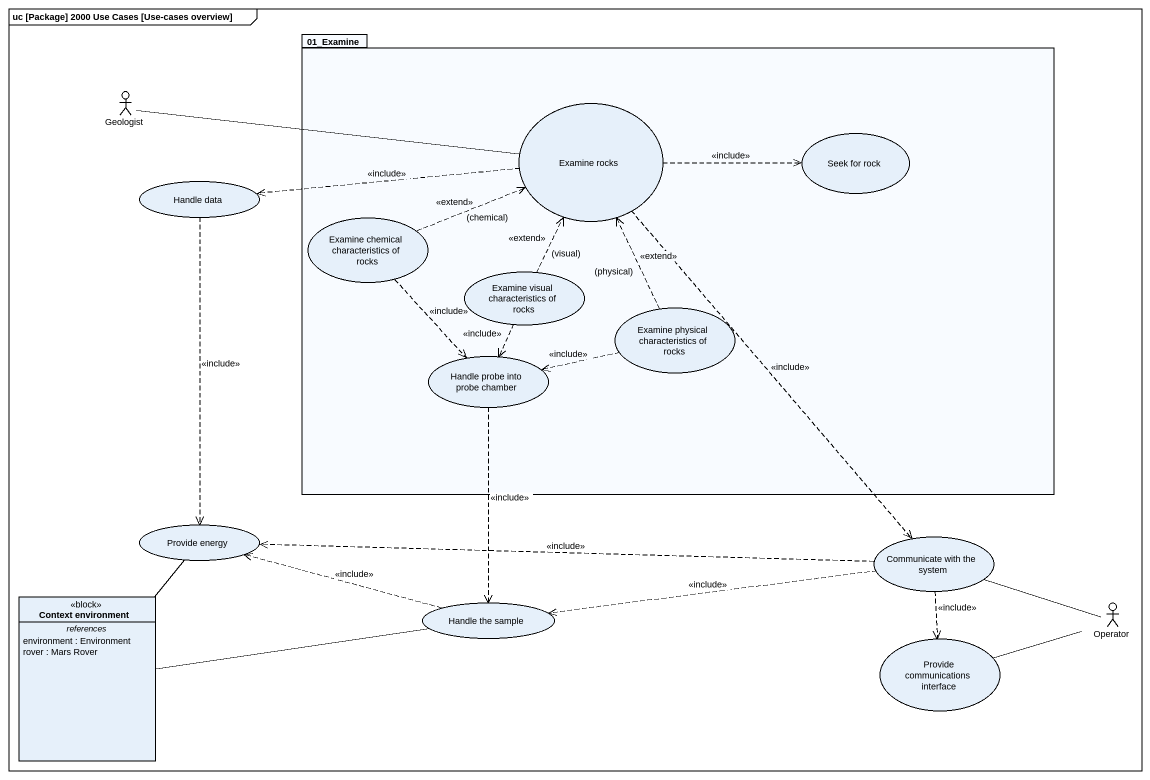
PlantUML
@startuml
mainframe uc [Package] 2000 Use Cases [Use-cases overview]
allowmixing
hide circle
hide empty members
package "01_Examine" as p01_Examine {
  usecase "Examine rocks" as Examine_rocks
  usecase "Seek for rock" as Seek_for_rock
  usecase "Examine chemical characteristics of rocks" as Examine_chemical
  usecase "Examine visual characteristics of rocks" as Examine_visual
  usecase "Examine physical characteristics of rocks" as Examine_physical
  usecase "Handle probe into probe chamber" as Handle_probe_into_probe
}
actor Geologist
usecase "Handle data" as Handle_data
usecase "Provide energy" as Provide_energy
usecase "Communicate with the system" as Communicate_with_the_system
class "Context environment" as Context_environment <<block>> {
  -- references --
  environment : Environment
  rover : Mars Rover
}
usecase "Handle the sample" as Handle_the_sample
actor Operator
usecase "Provide communications interface" as Provide_communications
Geologist -right- Examine_rocks
Examine_rocks .right.> Seek_for_rock : <<include>>
Examine_rocks .left.> Handle_data : <<include>>
Examine_rocks ..> Communicate_with_the_system : <<include>>
Handle_data ..> Provide_energy : <<include>>
Examine_chemical .right.> Examine_rocks : <<extend>>\n(chemical)
Examine_chemical ..> Handle_probe_into_probe : <<include>>
Examine_visual .up.> Examine_rocks : <<extend>>\n(visual)
Examine_visual ..> Handle_probe_into_probe : <<include>>
Examine_physical .up.> Examine_rocks : <<extend>>\n(physical)
Examine_physical .left.> Handle_probe_into_probe : <<include>>
Handle_probe_into_probe ..> Handle_the_sample : <<include>>
Communicate_with_the_system .left.> Provide_energy : <<include>>
Communicate_with_the_system .left.> Handle_the_sample : <<include>>
Communicate_with_the_system ..> Provide_communications : <<include>>
Context_environment -up- Provide_energy
Handle_the_sample .left.> Provide_energy : <<include>>
Handle_the_sample -left- Context_environment
Operator -left- Communicate_with_the_system
Provide_communications -right- Operator
@enduml
